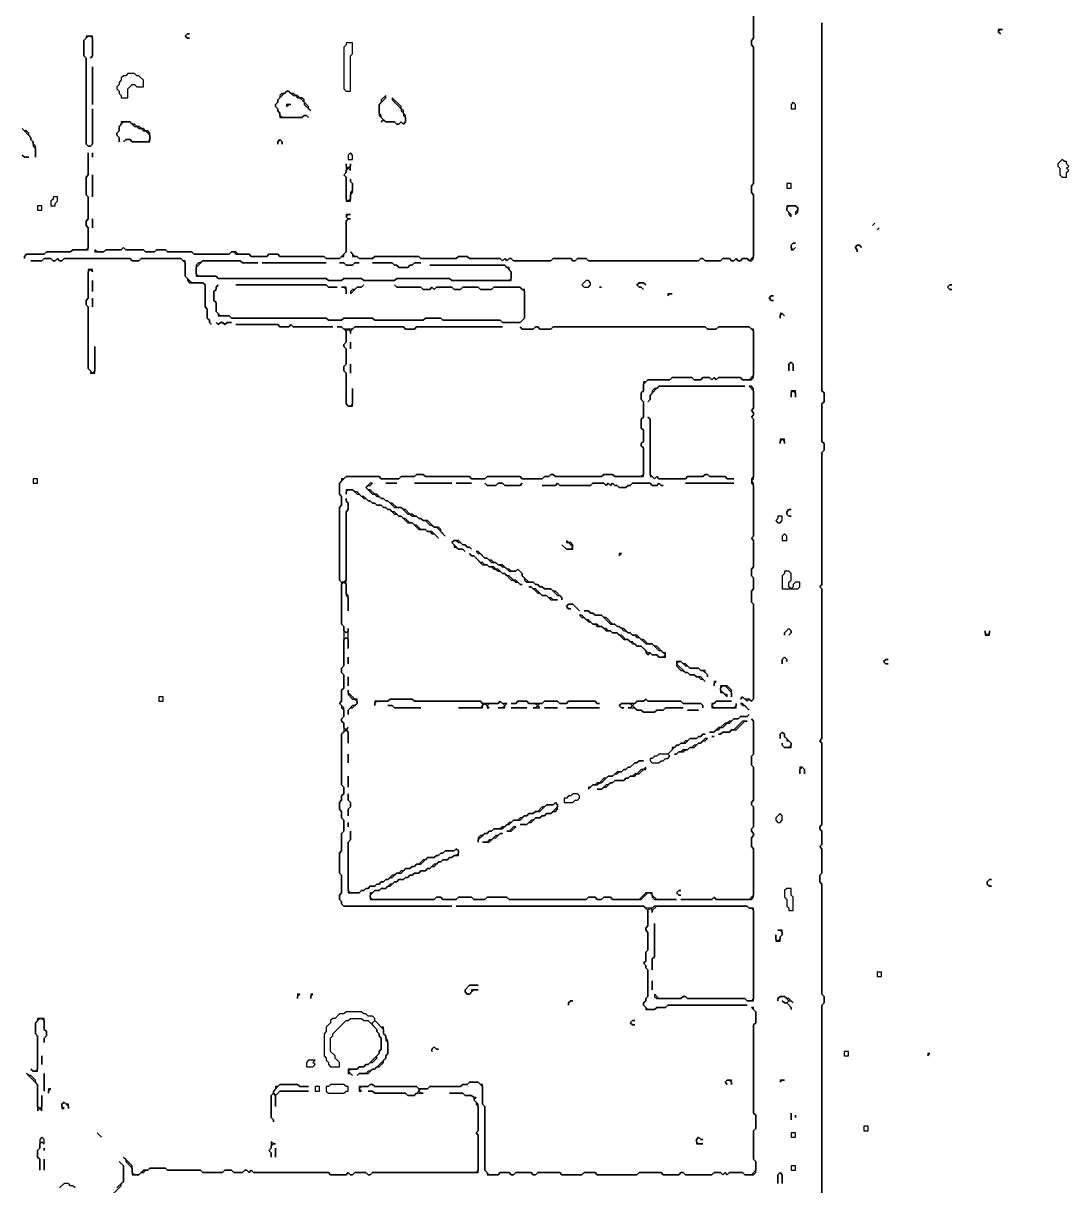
# Model space of a CAD drawing. Header units: metres. Extents: x 0 to 3575, y 1 to 2763.
# Drawn here: x 1830 to 2305, y 1626 to 2154 of the extents above; entities that cross this region are included whole.
import ezdxf

# ---------------------------------------------------------------- set-up
doc = ezdxf.new("R2010")
doc.units = ezdxf.units.M

msp = doc.modelspace()

# ---------------------------------------------------------------- linework, layer by layer
for points in [[(2162, 2175), (2162, 2147), (2161, 2146), (2161, 2144), (2162, 2143), (2162, 2081), (2161, 2080), (2161, 2077), (2162, 2076), (2162, 2048), (2160, 2046), (2159, 2047), (2157, 2047), (2156, 2046), (2155, 2046), (2154, 2047), (2153, 2046), (2152, 2046), (2151, 2047), (2148, 2047), (2147, 2046), (2140, 2046), (2139, 2047), (2138, 2047), (2137, 2046), (2087, 2046), (2086, 2047), (2082, 2047), (2081, 2046), (2080, 2046), (2079, 2047), (2071, 2047), (2070, 2046), (2053, 2046), (2052, 2047), (2051, 2047), (2050, 2046), (2049, 2047), (2048, 2046), (2047, 2047), (2033, 2047), (2032, 2048), (2028, 2048), (2027, 2047), (2011, 2047), (2010, 2048), (1990, 2048), (1989, 2047), (1983, 2047), (1982, 2048), (1981, 2048), (1979, 2050), (1980, 2049), (1980, 2048), (1982, 2048), (1983, 2047), (1989, 2047), (1990, 2048), (2010, 2048), (2011, 2047), (2027, 2047), (2028, 2048), (2032, 2048), (2033, 2047), (2047, 2047), (2048, 2046), (2049, 2047), (2050, 2046), (2051, 2047), (2052, 2047), (2053, 2046), (2070, 2046), (2071, 2047), (2079, 2047), (2080, 2046), (2081, 2046), (2082, 2047), (2086, 2047), (2087, 2046), (2137, 2046), (2138, 2047), (2139, 2047), (2140, 2046), (2147, 2046), (2148, 2047), (2151, 2047), (2152, 2046), (2153, 2046), (2154, 2047), (2155, 2046), (2156, 2046), (2157, 2047), (2159, 2047), (2160, 2046), (2161, 2046), (2162, 2047), (2162, 2076), (2161, 2077), (2161, 2080), (2162, 2081), (2162, 2143), (2161, 2144), (2161, 2146), (2162, 2147), (2162, 2176)], [(2193, 2154), (2193, 1987), (2194, 1986), (2194, 1982), (2193, 1981), (2193, 1964), (2194, 1963), (2194, 1960), (2193, 1959), (2193, 1899), (2192, 1898), (2193, 1897), (2193, 1829), (2192, 1828), (2193, 1827), (2193, 1790), (2192, 1789), (2192, 1788), (2193, 1787), (2193, 1781), (2192, 1780), (2193, 1779), (2193, 1768), (2192, 1767), (2192, 1764), (2193, 1763), (2193, 1713), (2194, 1712), (2194, 1709), (2193, 1708), (2193, 1580)], [(2193, 1580), (2193, 1708), (2194, 1709), (2194, 1712), (2193, 1713), (2193, 1763), (2192, 1764), (2192, 1767), (2193, 1768), (2193, 1779), (2192, 1780), (2193, 1781), (2193, 1787), (2192, 1788), (2192, 1789), (2193, 1790), (2193, 1827), (2192, 1828), (2193, 1829), (2193, 1897), (2192, 1898), (2193, 1899), (2193, 1959), (2194, 1960), (2194, 1963), (2193, 1964), (2193, 1981), (2194, 1982), (2194, 1986), (2193, 1987), (2193, 2154)], [(1830, 2106), (1834, 2102), (1834, 2101), (1835, 2100), (1835, 2098), (1836, 2097), (1836, 2093), (1836, 2098), (1835, 2099), (1835, 2100), (1834, 2101), (1834, 2102), (1833, 2103), (1833, 2104), (1832, 2105), (1831, 2105), (1830, 2106)], [(1830, 2094), (1831, 2093), (1833, 2093), (1831, 2093), (1830, 2094)], [(1870, 1621), (1875, 1626), (1875, 1627), (1876, 1628), (1876, 1635), (1874, 1637), (1876, 1635), (1876, 1628), (1873, 1625)], [(1854, 1625), (1853, 1626), (1852, 1626), (1851, 1627), (1849, 1627), (1847, 1625)]]:
    msp.add_lwpolyline(points)
for points in [[(1905, 2149), (1904, 2148), (1905, 2147), (1906, 2147), (1905, 2147), (1904, 2148), (1905, 2149), (1906, 2149)], [(2273, 2151), (2273, 2150), (2274, 2149), (2273, 2150), (2274, 2151), (2275, 2151)], [(1859, 2148), (1859, 2147), (1858, 2146), (1858, 2139), (1859, 2138), (1859, 2099), (1860, 2098), (1861, 2098), (1862, 2099), (1862, 2115), (1862, 2099), (1861, 2098), (1860, 2098), (1859, 2099), (1859, 2138), (1858, 2139), (1858, 2146), (1860, 2148), (1861, 2148), (1862, 2147), (1862, 2139), (1861, 2138), (1862, 2139), (1862, 2148)], [(1977, 2145), (1977, 2144), (1976, 2143), (1976, 2124), (1977, 2123), (1979, 2123), (1979, 2139), (1980, 2140), (1980, 2145)], [(1862, 2134), (1862, 2117)], [(1878, 2131), (1877, 2130), (1876, 2130), (1875, 2129), (1875, 2128), (1874, 2127), (1874, 2126), (1873, 2125), (1873, 2124), (1874, 2123), (1874, 2122), (1875, 2121), (1875, 2120), (1878, 2120), (1878, 2124), (1880, 2126), (1881, 2126), (1882, 2125), (1885, 2125), (1885, 2128), (1883, 2130), (1882, 2130), (1881, 2131)], [(1950, 2123), (1949, 2122), (1948, 2122), (1947, 2121), (1947, 2120), (1946, 2119), (1946, 2118), (1945, 2117), (1945, 2116), (1946, 2115), (1946, 2114), (1947, 2113), (1947, 2111), (1957, 2111), (1958, 2112), (1959, 2112), (1960, 2111), (1959, 2112), (1958, 2112), (1957, 2111), (1948, 2111), (1947, 2112), (1947, 2113), (1946, 2114), (1946, 2115), (1945, 2116), (1945, 2117), (1946, 2118), (1946, 2119), (1950, 2123), (1951, 2123), (1953, 2121), (1954, 2121), (1955, 2120), (1956, 2120), (1958, 2118), (1958, 2117), (1961, 2114), (1960, 2115), (1960, 2116), (1958, 2118), (1958, 2119), (1957, 2120), (1956, 2120), (1955, 2121), (1954, 2121), (1953, 2122), (1952, 2122), (1951, 2123)], [(1950, 2117), (1950, 2116), (1951, 2117), (1952, 2117)], [(1995, 2121), (1993, 2119), (1993, 2118), (1992, 2117), (1992, 2112), (1994, 2110), (1993, 2109), (1994, 2110), (1995, 2109), (1999, 2109), (2000, 2108), (2001, 2108), (2002, 2109), (2003, 2108), (2004, 2109), (2004, 2112), (2003, 2113), (2003, 2114), (2002, 2115), (2002, 2116), (1998, 2120), (1998, 2119), (2002, 2115), (2002, 2114), (2003, 2113), (2003, 2112), (2004, 2111), (2004, 2109), (2003, 2108), (2002, 2109), (2001, 2108), (2000, 2108), (1999, 2109), (1995, 2109), (1993, 2111), (1993, 2112), (1992, 2113), (1992, 2117), (1995, 2120)], [(2180, 2118), (2179, 2117), (2179, 2115), (2181, 2115), (2181, 2117)], [(1952, 2115)], [(2226, 2112)], [(1875, 2109), (1875, 2108), (1874, 2107), (1874, 2105), (1873, 2104), (1873, 2103), (1874, 2102), (1874, 2100), (1874, 2102), (1873, 2103), (1873, 2104), (1874, 2105), (1874, 2107), (1876, 2109), (1879, 2109), (1881, 2107), (1882, 2107), (1883, 2106), (1884, 2106), (1885, 2105), (1886, 2105), (1888, 2103), (1888, 2101), (1887, 2100), (1880, 2100), (1879, 2101), (1877, 2101), (1876, 2100), (1877, 2101), (1879, 2101), (1880, 2100), (1888, 2100), (1888, 2104), (1887, 2105), (1886, 2105), (1885, 2106), (1884, 2106), (1883, 2107), (1882, 2107), (1881, 2108), (1880, 2108), (1879, 2109)], [(2226, 2110)], [(1947, 2101), (1946, 2100), (1946, 2099), (1946, 2100), (1947, 2101), (1948, 2100), (1948, 2099), (1948, 2100)], [(1860, 2095), (1860, 2085), (1859, 2084), (1859, 2076), (1860, 2075), (1860, 2065), (1859, 2064), (1859, 2062), (1860, 2061), (1860, 2052), (1859, 2051), (1853, 2051), (1852, 2050), (1841, 2050), (1840, 2049), (1832, 2049), (1831, 2048), (1831, 2047), (1831, 2048), (1832, 2049), (1840, 2049), (1841, 2050), (1852, 2050), (1853, 2051), (1860, 2051), (1860, 2061), (1859, 2062), (1859, 2064), (1860, 2065), (1860, 2075), (1859, 2076), (1859, 2084), (1860, 2085)], [(1862, 2095), (1862, 2093)], [(1979, 2095), (1978, 2094), (1978, 2092), (1980, 2092), (1980, 2094)], [(2302, 2092), (2300, 2090), (2300, 2089), (2301, 2088), (2301, 2085), (2302, 2084), (2304, 2084), (2304, 2086), (2305, 2087), (2304, 2088), (2305, 2089), (2304, 2090), (2304, 2091), (2303, 2091)], [(1862, 2085), (1862, 2075)], [(1977, 2090), (1977, 2086), (1976, 2085), (1977, 2084), (1977, 2073), (1979, 2073), (1979, 2076), (1980, 2077), (1980, 2081), (1979, 2082), (1979, 2083), (1979, 2082), (1980, 2081), (1980, 2078), (1979, 2077), (1979, 2074), (1978, 2073), (1977, 2074), (1977, 2084), (1976, 2085), (1977, 2086), (1977, 2087), (1978, 2088), (1979, 2087), (1979, 2090), (1979, 2089), (1978, 2088), (1977, 2089)], [(2177, 2081), (2177, 2079), (2179, 2079), (2179, 2081)], [(1844, 2075), (1844, 2074), (1843, 2073), (1843, 2071), (1845, 2071), (1845, 2072), (1846, 2073), (1846, 2075)], [(1837, 2071), (1837, 2069), (1839, 2069), (1839, 2071)], [(2177, 2071), (2177, 2069), (2178, 2068), (2178, 2067), (2179, 2066), (2179, 2067), (2177, 2069), (2177, 2070), (2178, 2071), (2181, 2071), (2182, 2070), (2182, 2069), (2181, 2068), (2181, 2067), (2182, 2068), (2182, 2070), (2181, 2071)], [(1862, 2065), (1862, 2061)], [(1977, 2067), (1977, 2066), (1978, 2065), (1977, 2064), (1977, 2050), (1974, 2047), (1968, 2047), (1967, 2048), (1947, 2048), (1946, 2049), (1942, 2049), (1941, 2048), (1934, 2048), (1933, 2049), (1928, 2049), (1927, 2050), (1925, 2050), (1924, 2049), (1908, 2049), (1907, 2050), (1896, 2050), (1895, 2051), (1891, 2051), (1890, 2050), (1886, 2050), (1885, 2051), (1877, 2051), (1876, 2052), (1875, 2051), (1868, 2051), (1867, 2050), (1864, 2050), (1863, 2051), (1863, 2050), (1867, 2050), (1868, 2051), (1875, 2051), (1876, 2052), (1877, 2051), (1885, 2051), (1886, 2050), (1890, 2050), (1891, 2051), (1895, 2051), (1896, 2050), (1907, 2050), (1908, 2049), (1924, 2049), (1925, 2050), (1926, 2050), (1927, 2049), (1933, 2049), (1934, 2048), (1941, 2048), (1942, 2049), (1946, 2049), (1947, 2048), (1967, 2048), (1968, 2047), (1974, 2047), (1975, 2048), (1976, 2048), (1976, 2049), (1977, 2050), (1977, 2064), (1978, 2065), (1979, 2065), (1978, 2065), (1977, 2066), (1978, 2067), (1979, 2067)], [(2217, 2063), (2216, 2062)], [(2216, 2060)], [(2219, 2061), (2218, 2060)], [(2219, 2063)], [(2180, 2054), (2179, 2053), (2179, 2051), (2180, 2051), (2181, 2052), (2180, 2051), (2179, 2052), (2179, 2053), (2180, 2054), (2181, 2054)], [(2209, 2053), (2208, 2052), (2209, 2051), (2209, 2050), (2209, 2051), (2208, 2052), (2209, 2053), (2210, 2053), (2211, 2052), (2210, 2053)], [(2211, 2050)], [(1840, 2047), (1839, 2046), (1834, 2046), (1839, 2046), (1840, 2047), (1843, 2047), (1844, 2046), (1845, 2046), (1846, 2047), (1847, 2046), (1848, 2046), (1849, 2047), (1879, 2047), (1880, 2046), (1883, 2046), (1884, 2047), (1902, 2047), (1904, 2045), (1904, 2039), (1905, 2038), (1905, 2037), (1906, 2036), (1912, 2036), (1913, 2035), (1913, 2025), (1914, 2024), (1914, 2020), (1915, 2019), (1915, 2018), (1916, 2017), (1915, 2018), (1915, 2019), (1914, 2020), (1914, 2024), (1913, 2025), (1913, 2035), (1912, 2036), (1907, 2036), (1904, 2039), (1904, 2046), (1903, 2046), (1902, 2047), (1884, 2047), (1883, 2046), (1880, 2046), (1879, 2047), (1849, 2047), (1848, 2046), (1847, 2046), (1846, 2047), (1845, 2046), (1844, 2046), (1843, 2047)], [(1912, 2046), (1911, 2045), (1910, 2045), (1909, 2044), (1909, 2039), (1918, 2039), (1919, 2038), (1968, 2038), (1969, 2037), (1975, 2037), (1976, 2038), (1984, 2038), (1985, 2037), (1999, 2037), (2000, 2038), (2024, 2038), (2025, 2037), (2052, 2037), (2052, 2041), (2051, 2042), (2051, 2043), (2050, 2043), (2049, 2044), (2015, 2044), (2049, 2044), (2052, 2041), (2052, 2038), (2051, 2037), (2025, 2037), (2024, 2038), (2000, 2038), (1999, 2037), (1985, 2037), (1984, 2038), (1976, 2038), (1975, 2037), (1969, 2037), (1968, 2038), (1919, 2038), (1918, 2039), (1910, 2039), (1909, 2040), (1909, 2043), (1912, 2046), (1929, 2046), (1930, 2045), (1937, 2045), (1930, 2045), (1929, 2046)], [(1939, 2045), (1968, 2045)], [(1974, 2045), (1976, 2045), (1977, 2044), (1980, 2044), (1981, 2045), (1983, 2045), (1981, 2045), (1980, 2044), (1977, 2044), (1976, 2045)], [(1989, 2045), (1998, 2045), (1999, 2044), (2000, 2044), (2001, 2043), (2005, 2043), (2006, 2044), (2007, 2044), (2008, 2045), (2011, 2045), (2008, 2045), (2007, 2044), (2006, 2044), (2005, 2043), (2001, 2043), (2000, 2044), (1999, 2044), (1998, 2045)], [(1860, 2042), (1860, 2029), (1859, 2028), (1859, 2026), (1860, 2025), (1860, 1997), (1861, 1996), (1861, 1995), (1863, 1995), (1863, 2007), (1863, 1996), (1862, 1995), (1860, 1997), (1860, 2025), (1859, 2026), (1859, 2028), (1860, 2029), (1860, 2041), (1861, 2042), (1862, 2041), (1862, 2042)], [(1862, 2037), (1862, 2032)], [(1919, 2035), (1918, 2034), (1918, 2033), (1917, 2032), (1917, 2028), (1918, 2027), (1918, 2023), (1919, 2022), (1919, 2021), (1924, 2021), (1925, 2020), (1968, 2020), (1969, 2019), (1975, 2019), (1976, 2020), (1989, 2020), (1990, 2019), (2012, 2019), (2013, 2020), (2020, 2020), (2021, 2019), (2047, 2019), (2048, 2018), (2056, 2018), (2058, 2020), (2058, 2033), (2057, 2033), (2056, 2034), (2044, 2034), (2043, 2033), (2038, 2033), (2037, 2034), (2030, 2034), (2029, 2033), (2026, 2033), (2025, 2034), (2018, 2034), (2017, 2033), (2016, 2034), (2015, 2033), (2012, 2033), (2011, 2034), (2000, 2034), (1999, 2035), (2000, 2034), (2011, 2034), (2012, 2033), (2015, 2033), (2016, 2034), (2017, 2033), (2018, 2034), (2025, 2034), (2026, 2033), (2029, 2033), (2030, 2034), (2037, 2034), (2038, 2033), (2043, 2033), (2044, 2034), (2056, 2034), (2058, 2032), (2058, 2020), (2056, 2018), (2048, 2018), (2047, 2019), (2021, 2019), (2020, 2020), (2013, 2020), (2012, 2019), (1990, 2019), (1989, 2020), (1976, 2020), (1975, 2019), (1969, 2019), (1968, 2020), (1925, 2020), (1924, 2021), (1920, 2021), (1918, 2023), (1918, 2027), (1917, 2028), (1917, 2032), (1918, 2033), (1918, 2034)], [(1927, 2035), (1968, 2035), (1969, 2034), (1973, 2034), (1969, 2034), (1968, 2035)], [(1975, 2034), (1976, 2034), (1977, 2033), (1977, 2031), (1977, 2034)], [(1985, 2035), (1984, 2034), (1982, 2034), (1981, 2033), (1980, 2033), (1979, 2032), (1979, 2031), (1982, 2034), (1984, 2034)], [(2086, 2037), (2084, 2035), (2085, 2034), (2087, 2034), (2088, 2035), (2088, 2036), (2087, 2037)], [(2092, 2034), (2093, 2034)], [(2110, 2036), (2109, 2035), (2110, 2034), (2111, 2034), (2112, 2033), (2111, 2034), (2110, 2034), (2109, 2035), (2110, 2036), (2112, 2036), (2113, 2035), (2112, 2036)], [(2251, 2035), (2250, 2034), (2251, 2033), (2252, 2033), (2251, 2033), (2250, 2034), (2251, 2035), (2252, 2035)], [(1862, 2029), (1862, 2025)], [(2091, 2032)], [(2093, 2032)], [(2123, 2031), (2123, 2030), (2124, 2031), (2125, 2031)], [(2125, 2029)], [(2170, 2030), (2169, 2029), (2170, 2028), (2171, 2028), (2170, 2028), (2169, 2029), (2170, 2030), (2171, 2030)], [(2174, 2022), (2174, 2020), (2174, 2021), (2175, 2022), (2176, 2021), (2175, 2022)], [(1918, 2018), (1919, 2017), (1920, 2018), (1921, 2018), (1922, 2017), (1923, 2018), (1925, 2018), (1923, 2018), (1922, 2017), (1921, 2018), (1920, 2018), (1919, 2017)], [(1927, 2017), (1946, 2017), (1947, 2016), (1951, 2016), (1952, 2017), (1953, 2016), (1971, 2016), (1953, 2016), (1952, 2017), (1951, 2016), (1947, 2016), (1946, 2017)], [(1973, 2016), (1975, 2016), (1977, 2014), (1977, 2009), (1976, 2008), (1976, 2007), (1977, 2006), (1977, 1999), (1976, 1998), (1976, 1996), (1977, 1995), (1977, 1981), (1978, 1980), (1980, 1980), (1980, 1988), (1980, 1981), (1979, 1980), (1978, 1980), (1977, 1981), (1977, 1995), (1976, 1996), (1976, 1998), (1977, 1999), (1977, 2006), (1976, 2007), (1976, 2008), (1977, 2009), (1977, 2014), (1978, 2015), (1979, 2014), (1979, 2013), (1979, 2014), (1981, 2016), (2003, 2016), (2004, 2015), (2008, 2015), (2009, 2016), (2048, 2016), (2009, 2016), (2008, 2015), (2004, 2015), (2003, 2016), (1981, 2016), (1980, 2015), (1976, 2015), (1975, 2016)], [(2056, 2016), (2057, 2015), (2062, 2015), (2063, 2016), (2064, 2016), (2065, 2015), (2070, 2015), (2071, 2016), (2140, 2016), (2141, 2015), (2145, 2015), (2146, 2016), (2160, 2016), (2162, 2014), (2162, 1994), (2160, 1992), (2157, 1992), (2156, 1993), (2146, 1993), (2145, 1992), (2144, 1993), (2143, 1992), (2142, 1993), (2139, 1993), (2138, 1992), (2135, 1992), (2134, 1993), (2125, 1993), (2124, 1992), (2114, 1992), (2113, 1991), (2112, 1991), (2112, 1987), (2111, 1986), (2111, 1983), (2112, 1982), (2112, 1975), (2111, 1974), (2111, 1970), (2112, 1969), (2112, 1964), (2111, 1963), (2111, 1962), (2112, 1961), (2112, 1949), (2111, 1948), (2099, 1948), (2098, 1949), (2094, 1949), (2093, 1948), (2072, 1948), (2071, 1949), (2070, 1949), (2069, 1948), (2067, 1948), (2066, 1947), (2057, 1947), (2056, 1948), (2041, 1948), (2040, 1947), (2034, 1947), (2033, 1948), (2013, 1948), (2012, 1949), (2009, 1949), (2008, 1948), (2002, 1948), (2001, 1947), (1993, 1947), (1992, 1948), (1977, 1948), (1976, 1947), (1975, 1947), (1975, 1946), (1974, 1945), (1974, 1940), (1975, 1939), (1975, 1935), (1974, 1934), (1974, 1901), (1975, 1900), (1975, 1881), (1976, 1880), (1976, 1862), (1975, 1861), (1975, 1859), (1976, 1858), (1976, 1852), (1975, 1851), (1975, 1846), (1974, 1845), (1975, 1844), (1975, 1843), (1976, 1842), (1976, 1839), (1975, 1838), (1975, 1837), (1976, 1836), (1976, 1832), (1975, 1831), (1975, 1808), (1976, 1807), (1976, 1804), (1975, 1803), (1975, 1801), (1974, 1800), (1974, 1797), (1975, 1796), (1975, 1793), (1976, 1792), (1976, 1787), (1975, 1786), (1975, 1778), (1974, 1777), (1974, 1768), (1975, 1767), (1975, 1759), (1974, 1758), (1974, 1756), (1975, 1755), (1975, 1754), (1976, 1753), (2025, 1753), (1976, 1753), (1975, 1754), (1975, 1755), (1974, 1756), (1974, 1758), (1975, 1759), (1975, 1767), (1974, 1768), (1974, 1777), (1975, 1778), (1975, 1786), (1976, 1787), (1976, 1792), (1975, 1793), (1975, 1796), (1974, 1797), (1974, 1800), (1975, 1801), (1975, 1803), (1976, 1804), (1976, 1807), (1975, 1808), (1975, 1831), (1977, 1833), (1978, 1832), (1978, 1827), (1978, 1832), (1977, 1833), (1978, 1834), (1977, 1833), (1976, 1834), (1976, 1836), (1975, 1837), (1975, 1838), (1976, 1839), (1976, 1843), (1974, 1845), (1975, 1846), (1975, 1851), (1976, 1852), (1976, 1858), (1975, 1859), (1975, 1861), (1976, 1862), (1976, 1874), (1977, 1875), (1978, 1874), (1978, 1870), (1978, 1879), (1978, 1878), (1977, 1877), (1976, 1878), (1976, 1880), (1975, 1881), (1975, 1899), (1976, 1900), (1977, 1899), (1977, 1894), (1978, 1893), (1978, 1887), (1978, 1894), (1977, 1895), (1977, 1932), (1978, 1933), (1978, 1936), (1977, 1937), (1977, 1938), (1977, 1937), (1978, 1936), (1978, 1933), (1977, 1932), (1977, 1901), (1976, 1900), (1975, 1900), (1974, 1901), (1974, 1934), (1975, 1935), (1975, 1939), (1974, 1940), (1974, 1945), (1977, 1948), (1992, 1948), (1993, 1947), (2001, 1947), (2002, 1948), (2008, 1948), (2009, 1949), (2012, 1949), (2013, 1948), (2033, 1948), (2034, 1947), (2040, 1947), (2041, 1948), (2056, 1948), (2057, 1947), (2066, 1947), (2067, 1948), (2069, 1948), (2070, 1949), (2071, 1949), (2072, 1948), (2093, 1948), (2094, 1949), (2098, 1949), (2099, 1948), (2112, 1948), (2112, 1961), (2111, 1962), (2111, 1963), (2112, 1964), (2112, 1969), (2111, 1970), (2111, 1974), (2112, 1975), (2112, 1982), (2111, 1983), (2111, 1986), (2112, 1987), (2112, 1990), (2114, 1992), (2124, 1992), (2125, 1993), (2134, 1993), (2135, 1992), (2138, 1992), (2139, 1993), (2142, 1993), (2143, 1992), (2144, 1993), (2145, 1992), (2146, 1993), (2156, 1993), (2157, 1992), (2161, 1992), (2162, 1993), (2162, 2015), (2161, 2015), (2160, 2016), (2146, 2016), (2145, 2015), (2141, 2015), (2140, 2016), (2071, 2016), (2070, 2015), (2065, 2015), (2064, 2016), (2063, 2016), (2062, 2015), (2057, 2015)], [(1979, 2009), (1979, 2006)], [(1979, 1999), (1979, 1995)], [(2179, 2000), (2178, 1999), (2178, 1996), (2178, 1999), (2179, 2000), (2180, 1999), (2180, 1996), (2180, 1999)], [(2119, 1989), (2118, 1988), (2117, 1988), (2116, 1987), (2116, 1986), (2115, 1985), (2115, 1983), (2114, 1982), (2115, 1983), (2115, 1985), (2119, 1989), (2158, 1989)], [(2160, 1989), (2162, 1987), (2162, 1979), (2161, 1978), (2162, 1977), (2162, 1976), (2161, 1975), (2162, 1974), (2162, 1948), (2161, 1947), (2161, 1945), (2162, 1944), (2162, 1921), (2161, 1920), (2162, 1919), (2162, 1907), (2161, 1906), (2161, 1903), (2162, 1902), (2162, 1897), (2161, 1896), (2161, 1891), (2162, 1890), (2162, 1847), (2161, 1846), (2160, 1847), (2158, 1847), (2157, 1848), (2156, 1847), (2157, 1848), (2159, 1846), (2160, 1847), (2161, 1846), (2162, 1847), (2162, 1890), (2161, 1891), (2161, 1896), (2162, 1897), (2162, 1902), (2161, 1903), (2161, 1906), (2162, 1907), (2162, 1919), (2161, 1920), (2162, 1921), (2162, 1945), (2161, 1946), (2162, 1947), (2162, 1974), (2161, 1975), (2162, 1976), (2162, 1977), (2161, 1978), (2162, 1979), (2162, 1988), (2161, 1989)], [(2179, 1987), (2179, 1984), (2179, 1986), (2180, 1987), (2181, 1986), (2181, 1984), (2181, 1987)], [(2114, 1975), (2115, 1974), (2115, 1948), (2116, 1948), (2117, 1947), (2118, 1948), (2119, 1947), (2131, 1947), (2132, 1948), (2139, 1948), (2140, 1949), (2141, 1949), (2142, 1948), (2149, 1948), (2150, 1947), (2153, 1947), (2150, 1947), (2149, 1948), (2142, 1948), (2141, 1949), (2140, 1949), (2139, 1948), (2132, 1948), (2131, 1947), (2119, 1947), (2118, 1948), (2117, 1947), (2115, 1949), (2115, 1974)], [(2174, 1965), (2174, 1963), (2174, 1964), (2175, 1965), (2176, 1964), (2176, 1963), (2176, 1965)], [(1835, 1947), (1835, 1945), (1837, 1945), (1837, 1947)], [(1988, 1945), (1986, 1943), (1989, 1940), (1990, 1940), (1991, 1939), (1992, 1939), (1993, 1938), (1994, 1938), (1995, 1937), (1996, 1937), (1999, 1934), (2002, 1934), (2005, 1931), (2006, 1931), (2007, 1930), (2009, 1930), (2010, 1929), (2011, 1929), (2012, 1928), (2013, 1928), (2015, 1926), (2016, 1926), (2017, 1925), (2018, 1925), (2022, 1921), (2020, 1923), (2020, 1924), (2019, 1925), (2017, 1925), (2014, 1928), (2012, 1928), (2011, 1929), (2010, 1929), (2009, 1930), (2008, 1930), (2007, 1931), (2006, 1931), (2004, 1933), (2003, 1933), (2002, 1934), (2000, 1934), (1998, 1936), (1997, 1936), (1996, 1937), (1995, 1937), (1994, 1938), (1993, 1938), (1991, 1940), (1990, 1940), (1988, 1942), (1987, 1942), (1986, 1943), (1987, 1944), (1988, 1944), (1989, 1945)], [(1995, 1945), (2000, 1945)], [(2008, 1945), (2025, 1945)], [(2027, 1945), (2034, 1945)], [(2040, 1945), (2041, 1944), (2045, 1944), (2046, 1945), (2048, 1945), (2049, 1944), (2056, 1944), (2057, 1945), (2056, 1944), (2049, 1944), (2048, 1945), (2046, 1945), (2045, 1944), (2041, 1944)], [(2073, 1945), (2072, 1944), (2066, 1944), (2072, 1944), (2073, 1945), (2074, 1944), (2088, 1944), (2089, 1945), (2094, 1945), (2095, 1944), (2096, 1945), (2097, 1944), (2098, 1945), (2099, 1944), (2100, 1944), (2101, 1943), (2104, 1943), (2105, 1944), (2106, 1944), (2107, 1945), (2115, 1945), (2116, 1944), (2118, 1944), (2119, 1945), (2120, 1944), (2121, 1944), (2120, 1944), (2119, 1945), (2118, 1944), (2116, 1944), (2115, 1945), (2107, 1945), (2106, 1944), (2105, 1944), (2104, 1943), (2101, 1943), (2100, 1944), (2099, 1944), (2098, 1945), (2097, 1944), (2096, 1945), (2095, 1944), (2094, 1945), (2089, 1945), (2088, 1944), (2074, 1944)], [(2131, 1945), (2153, 1945)], [(1977, 1942), (1977, 1940), (1977, 1941), (1978, 1942), (1980, 1942), (1982, 1940), (1983, 1940), (1985, 1938), (1986, 1938), (1987, 1937), (1988, 1937), (1989, 1936), (1990, 1936), (1991, 1935), (1993, 1935), (1994, 1934), (1995, 1934), (1996, 1933), (1997, 1933), (1999, 1931), (2000, 1931), (2001, 1930), (2002, 1930), (2005, 1927), (2007, 1927), (2010, 1924), (2013, 1924), (2014, 1923), (2015, 1923), (2016, 1922), (2017, 1922), (2019, 1920), (2016, 1923), (2014, 1923), (2013, 1924), (2011, 1924), (2009, 1926), (2008, 1926), (2007, 1927), (2006, 1927), (2004, 1929), (2003, 1929), (2002, 1930), (2001, 1930), (1999, 1932), (1998, 1932), (1997, 1933), (1996, 1933), (1995, 1934), (1994, 1934), (1993, 1935), (1991, 1935), (1990, 1936), (1989, 1936), (1988, 1937), (1987, 1937), (1985, 1939), (1984, 1939), (1982, 1941), (1981, 1941), (1980, 1942)], [(2077, 1932)], [(2178, 1933), (2177, 1932), (2177, 1931), (2178, 1930), (2179, 1930), (2178, 1930), (2177, 1931), (2177, 1932), (2178, 1933), (2179, 1933)], [(2075, 1931)], [(2173, 1930), (2173, 1929), (2172, 1928), (2173, 1927), (2174, 1927), (2175, 1928), (2175, 1930)], [(2176, 1922), (2175, 1921), (2175, 1919), (2177, 1919), (2177, 1921)], [(2026, 1919), (2025, 1918), (2026, 1917), (2026, 1916), (2027, 1916), (2028, 1915), (2030, 1915), (2031, 1914), (2030, 1915), (2028, 1915), (2025, 1918), (2026, 1919), (2027, 1919), (2028, 1918), (2029, 1918), (2030, 1917), (2031, 1917), (2032, 1916), (2033, 1916), (2034, 1915), (2033, 1916), (2032, 1916), (2031, 1917), (2030, 1917), (2028, 1919)], [(2077, 1919), (2077, 1918), (2078, 1918), (2080, 1916), (2079, 1915), (2077, 1915), (2075, 1917), (2077, 1915), (2080, 1915), (2080, 1917), (2079, 1918), (2078, 1918)], [(2075, 1919)], [(2033, 1913), (2034, 1912), (2035, 1912), (2039, 1908), (2041, 1908), (2042, 1907), (2043, 1907), (2044, 1906), (2045, 1906), (2046, 1905), (2047, 1905), (2048, 1904), (2049, 1904), (2052, 1901), (2053, 1901), (2054, 1900), (2055, 1900), (2056, 1899), (2057, 1899), (2056, 1899), (2054, 1901), (2053, 1901), (2051, 1903), (2050, 1903), (2049, 1904), (2048, 1904), (2046, 1906), (2045, 1906), (2044, 1907), (2042, 1907), (2041, 1908), (2040, 1908), (2039, 1909), (2038, 1909), (2035, 1912), (2034, 1912)], [(2036, 1914), (2037, 1913), (2038, 1913), (2040, 1911), (2041, 1911), (2043, 1909), (2045, 1909), (2046, 1908), (2047, 1908), (2048, 1907), (2049, 1907), (2051, 1905), (2054, 1905), (2055, 1906), (2057, 1904), (2057, 1903), (2058, 1902), (2058, 1901), (2059, 1900), (2062, 1900), (2063, 1899), (2064, 1899), (2065, 1898), (2066, 1898), (2067, 1897), (2070, 1897), (2073, 1894), (2074, 1894), (2075, 1893), (2075, 1892), (2075, 1893), (2072, 1896), (2071, 1896), (2070, 1897), (2067, 1897), (2066, 1898), (2065, 1898), (2064, 1899), (2063, 1899), (2062, 1900), (2060, 1900), (2057, 1903), (2057, 1904), (2055, 1906), (2054, 1905), (2052, 1905), (2051, 1906), (2050, 1906), (2048, 1908), (2046, 1908), (2045, 1909), (2044, 1909), (2043, 1910), (2042, 1910), (2041, 1911), (2040, 1911), (2037, 1914)], [(2101, 1913), (2101, 1912), (2102, 1913)], [(2176, 1905), (2176, 1904), (2175, 1903), (2175, 1897), (2182, 1897), (2183, 1898), (2183, 1900), (2181, 1900), (2180, 1899), (2180, 1898), (2179, 1897), (2178, 1898), (2178, 1900), (2179, 1901), (2179, 1904), (2178, 1905)], [(2060, 1898), (2061, 1898), (2064, 1895), (2065, 1895), (2066, 1894), (2068, 1894), (2070, 1892), (2073, 1892), (2071, 1892), (2070, 1893), (2069, 1893), (2068, 1894), (2066, 1894), (2063, 1897), (2062, 1897), (2061, 1898)], [(2078, 1890), (2077, 1889), (2078, 1888), (2079, 1888), (2078, 1888), (2077, 1889), (2078, 1890), (2080, 1890), (2083, 1887), (2080, 1890)], [(2085, 1887), (2087, 1887), (2088, 1886), (2089, 1886), (2090, 1885), (2093, 1885), (2097, 1881), (2099, 1881), (2100, 1880), (2101, 1880), (2103, 1878), (2104, 1878), (2105, 1877), (2106, 1877), (2107, 1876), (2108, 1876), (2109, 1875), (2110, 1875), (2113, 1872), (2116, 1872), (2119, 1869), (2120, 1869), (2122, 1867), (2121, 1866), (2119, 1866), (2118, 1867), (2116, 1867), (2115, 1868), (2114, 1868), (2111, 1871), (2109, 1871), (2107, 1873), (2106, 1873), (2105, 1874), (2104, 1874), (2102, 1876), (2101, 1876), (2100, 1877), (2098, 1877), (2097, 1878), (2096, 1878), (2095, 1879), (2094, 1879), (2093, 1880), (2092, 1880), (2091, 1881), (2089, 1881), (2087, 1883), (2086, 1883), (2084, 1885), (2083, 1885), (2084, 1884), (2085, 1884), (2087, 1882), (2088, 1882), (2089, 1881), (2090, 1881), (2091, 1880), (2093, 1880), (2095, 1878), (2097, 1878), (2098, 1877), (2100, 1877), (2103, 1874), (2105, 1874), (2107, 1872), (2108, 1872), (2109, 1871), (2111, 1871), (2113, 1869), (2113, 1868), (2114, 1867), (2115, 1868), (2116, 1867), (2118, 1867), (2119, 1866), (2122, 1866), (2122, 1868), (2121, 1868), (2118, 1871), (2117, 1871), (2116, 1872), (2114, 1872), (2112, 1874), (2111, 1874), (2109, 1876), (2107, 1876), (2106, 1877), (2105, 1877), (2103, 1879), (2102, 1879), (2101, 1880), (2100, 1880), (2099, 1881), (2098, 1881), (2095, 1884), (2094, 1884), (2093, 1885), (2090, 1885), (2089, 1886), (2088, 1886), (2087, 1887)], [(2178, 1879), (2176, 1877), (2176, 1876), (2176, 1877), (2178, 1879), (2179, 1878), (2179, 1877), (2178, 1876), (2179, 1877), (2179, 1878)], [(2267, 1878), (2267, 1876), (2269, 1876), (2269, 1878), (2269, 1877), (2268, 1876), (2267, 1877)], [(1978, 1866), (1978, 1863)], [(2127, 1864), (2127, 1862), (2129, 1860), (2130, 1860), (2131, 1859), (2132, 1859), (2133, 1858), (2135, 1858), (2136, 1857), (2137, 1857), (2138, 1856), (2139, 1856), (2140, 1855), (2138, 1857), (2136, 1857), (2135, 1858), (2133, 1858), (2132, 1859), (2131, 1859), (2127, 1863), (2128, 1864), (2129, 1864), (2131, 1862), (2132, 1862), (2133, 1861), (2137, 1861), (2138, 1860), (2139, 1860), (2141, 1858), (2141, 1857), (2141, 1858), (2140, 1859), (2140, 1860), (2138, 1860), (2137, 1861), (2133, 1861), (2131, 1863), (2130, 1863), (2129, 1864)], [(2176, 1866), (2175, 1865), (2175, 1863), (2175, 1865), (2176, 1866), (2177, 1865), (2177, 1864), (2177, 1865)], [(2222, 1865), (2221, 1864), (2222, 1863), (2223, 1863), (2222, 1863), (2221, 1864), (2222, 1865), (2223, 1865)], [(1978, 1857), (1978, 1853)], [(2144, 1855), (2144, 1853), (2144, 1854), (2145, 1855)], [(2147, 1853), (2147, 1850), (2148, 1850), (2150, 1848), (2150, 1849), (2149, 1849), (2147, 1851), (2147, 1852), (2148, 1853), (2149, 1853), (2152, 1850), (2152, 1848), (2152, 1851), (2150, 1853)], [(1892, 1848), (1892, 1846), (1894, 1846), (1894, 1848)], [(1978, 1851), (1978, 1849), (1980, 1847), (1981, 1847), (1982, 1846), (1982, 1845), (1981, 1844), (1980, 1844), (1978, 1842), (1978, 1840), (1978, 1842), (1979, 1843), (1980, 1843), (1982, 1845), (1982, 1847), (1981, 1847), (1978, 1850)], [(1997, 1847), (1996, 1846), (1990, 1846), (1990, 1844), (1990, 1845), (1991, 1846), (1996, 1846), (1997, 1847), (2007, 1847), (2008, 1846), (2038, 1846), (2039, 1845), (2039, 1844), (2038, 1843), (2028, 1843), (2039, 1843), (2039, 1844), (2040, 1845), (2041, 1844), (2041, 1843), (2042, 1843), (2041, 1844), (2042, 1845), (2046, 1845), (2047, 1846), (2049, 1844), (2048, 1843), (2046, 1843), (2049, 1843), (2049, 1844), (2050, 1845), (2048, 1845), (2047, 1846), (2046, 1845), (2039, 1845), (2038, 1846), (2008, 1846), (2007, 1847)], [(1996, 1844), (1998, 1844), (1999, 1843), (2011, 1843), (1999, 1843), (1998, 1844)], [(2055, 1846), (2054, 1845), (2052, 1845), (2054, 1845), (2055, 1846), (2059, 1846), (2060, 1845), (2063, 1845), (2064, 1844), (2063, 1843), (2062, 1843), (2065, 1843), (2064, 1844), (2065, 1845), (2066, 1845), (2067, 1846), (2073, 1846), (2074, 1845), (2077, 1845), (2078, 1846), (2090, 1846), (2091, 1845), (2092, 1845), (2091, 1845), (2090, 1846), (2078, 1846), (2077, 1845), (2074, 1845), (2073, 1846), (2067, 1846), (2066, 1845), (2060, 1845), (2059, 1846)], [(2052, 1843), (2059, 1843)], [(2067, 1843), (2073, 1843)], [(2077, 1843), (2092, 1843)], [(2113, 1847), (2112, 1846), (2109, 1846), (2108, 1845), (2102, 1845), (2101, 1844), (2102, 1843), (2103, 1843), (2102, 1843), (2101, 1844), (2102, 1845), (2106, 1845), (2107, 1844), (2106, 1843), (2105, 1843), (2108, 1843), (2109, 1842), (2111, 1842), (2112, 1841), (2117, 1841), (2118, 1842), (2121, 1842), (2122, 1843), (2130, 1843), (2122, 1843), (2121, 1842), (2118, 1842), (2117, 1841), (2112, 1841), (2111, 1842), (2109, 1842), (2107, 1844), (2109, 1846), (2112, 1846), (2113, 1847), (2114, 1846), (2129, 1846), (2130, 1845), (2138, 1845), (2139, 1844), (2139, 1843), (2139, 1844), (2138, 1845), (2130, 1845), (2129, 1846), (2114, 1846)], [(2145, 1846), (2144, 1845), (2143, 1845), (2143, 1843), (2154, 1843), (2154, 1845), (2154, 1844), (2153, 1843), (2144, 1843), (2143, 1844), (2145, 1846), (2152, 1846)], [(2154, 1847)], [(2156, 1845), (2157, 1844), (2158, 1844), (2160, 1842), (2157, 1845)], [(2161, 1838), (2162, 1837), (2162, 1822), (2161, 1821), (2161, 1817), (2162, 1816), (2162, 1801), (2161, 1800), (2161, 1799), (2162, 1798), (2162, 1789), (2161, 1788), (2161, 1787), (2162, 1786), (2162, 1785), (2161, 1784), (2161, 1780), (2162, 1779), (2162, 1758), (2160, 1756), (2145, 1756), (2144, 1757), (2143, 1756), (2129, 1756), (2143, 1756), (2144, 1757), (2145, 1756), (2161, 1756), (2162, 1757), (2162, 1779), (2161, 1780), (2161, 1784), (2162, 1785), (2162, 1786), (2161, 1787), (2161, 1788), (2162, 1789), (2162, 1798), (2161, 1799), (2161, 1800), (2162, 1801), (2162, 1816), (2161, 1817), (2161, 1821), (2162, 1822), (2162, 1837)], [(2132, 1842), (2137, 1842)], [(2160, 1840), (2159, 1839), (2156, 1839), (2155, 1838), (2153, 1838), (2152, 1837), (2151, 1837), (2150, 1836), (2149, 1836), (2147, 1834), (2146, 1834), (2144, 1832), (2142, 1832), (2144, 1832), (2145, 1833), (2146, 1833), (2147, 1834), (2148, 1834), (2150, 1836), (2151, 1836), (2153, 1838), (2155, 1838), (2156, 1839), (2159, 1839)], [(2157, 1837), (2153, 1833), (2152, 1833), (2151, 1832), (2148, 1832), (2147, 1831), (2146, 1831), (2147, 1831), (2148, 1832), (2151, 1832), (2152, 1833), (2154, 1833), (2158, 1837), (2159, 1837)], [(2175, 1832), (2174, 1831), (2174, 1829), (2174, 1831), (2175, 1832), (2176, 1831), (2176, 1830), (2177, 1829), (2177, 1828), (2178, 1828), (2179, 1827), (2179, 1826), (2178, 1825), (2176, 1825), (2175, 1826), (2175, 1827), (2175, 1826), (2176, 1825), (2179, 1825), (2179, 1827), (2176, 1830), (2176, 1831)], [(2139, 1831), (2138, 1830), (2137, 1830), (2136, 1829), (2133, 1829), (2132, 1828), (2131, 1828), (2130, 1827), (2129, 1827), (2128, 1826), (2127, 1826), (2126, 1825), (2125, 1825), (2125, 1824), (2123, 1822), (2119, 1822), (2118, 1821), (2117, 1821), (2116, 1820), (2115, 1820), (2115, 1819), (2116, 1818), (2119, 1818), (2120, 1819), (2121, 1819), (2122, 1820), (2123, 1820), (2124, 1821), (2123, 1822), (2127, 1826), (2128, 1826), (2129, 1827), (2131, 1827), (2133, 1829), (2136, 1829), (2137, 1830), (2138, 1830), (2139, 1831), (2140, 1831)], [(2140, 1829), (2138, 1827), (2137, 1827), (2136, 1826), (2135, 1826), (2134, 1825), (2133, 1825), (2132, 1824), (2130, 1824), (2129, 1823), (2128, 1823), (2127, 1822), (2126, 1822), (2127, 1822), (2128, 1823), (2130, 1823), (2131, 1824), (2132, 1824), (2133, 1825), (2135, 1825), (2137, 1827), (2138, 1827), (2139, 1828), (2140, 1828), (2141, 1829)], [(2143, 1830), (2144, 1830)], [(1978, 1822), (1978, 1818)], [(2110, 1819), (2109, 1818), (2108, 1818), (2106, 1816), (2105, 1816), (2104, 1815), (2103, 1815), (2102, 1814), (2100, 1814), (2098, 1812), (2096, 1812), (2095, 1811), (2094, 1811), (2092, 1809), (2091, 1809), (2090, 1808), (2089, 1808), (2088, 1807), (2087, 1807), (2087, 1806), (2089, 1808), (2091, 1808), (2092, 1809), (2093, 1809), (2096, 1812), (2098, 1812), (2099, 1813), (2100, 1813), (2101, 1814), (2102, 1814), (2103, 1815), (2104, 1815), (2105, 1816), (2106, 1816), (2108, 1818), (2109, 1818), (2110, 1819), (2112, 1819)], [(2113, 1816), (2112, 1815), (2111, 1815), (2109, 1813), (2108, 1813), (2107, 1812), (2106, 1812), (2105, 1811), (2104, 1811), (2103, 1810), (2099, 1810), (2098, 1809), (2097, 1809), (2096, 1808), (2095, 1808), (2093, 1806), (2091, 1806), (2093, 1806), (2094, 1807), (2095, 1807), (2097, 1809), (2098, 1809), (2099, 1810), (2103, 1810), (2104, 1811), (2105, 1811), (2106, 1812), (2108, 1812), (2109, 1813), (2110, 1813), (2112, 1815), (2113, 1815)], [(2183, 1816), (2183, 1813), (2183, 1815), (2184, 1816), (2185, 1815), (2185, 1813), (2185, 1815), (2184, 1816)], [(1978, 1812), (1978, 1807)], [(1978, 1804), (1978, 1801), (1979, 1800), (1979, 1798), (1978, 1797), (1978, 1794), (1978, 1797), (1979, 1798), (1979, 1800), (1978, 1801)], [(2072, 1800), (2071, 1799), (2068, 1799), (2067, 1798), (2066, 1798), (2064, 1796), (2063, 1796), (2062, 1795), (2060, 1795), (2059, 1794), (2058, 1794), (2057, 1793), (2056, 1793), (2055, 1792), (2053, 1792), (2052, 1791), (2051, 1791), (2049, 1789), (2048, 1789), (2047, 1788), (2044, 1788), (2043, 1787), (2042, 1787), (2041, 1786), (2040, 1786), (2039, 1785), (2038, 1785), (2037, 1784), (2037, 1782), (2037, 1783), (2040, 1786), (2041, 1786), (2042, 1787), (2043, 1787), (2044, 1788), (2048, 1788), (2050, 1790), (2051, 1790), (2053, 1792), (2056, 1792), (2058, 1794), (2059, 1794), (2060, 1795), (2062, 1795), (2063, 1796), (2065, 1796), (2068, 1799), (2071, 1799), (2072, 1800), (2073, 1799), (2073, 1798), (2070, 1795), (2068, 1795), (2067, 1794), (2066, 1794), (2065, 1793), (2063, 1793), (2062, 1792), (2061, 1792), (2059, 1790), (2056, 1790), (2059, 1790), (2060, 1791), (2061, 1791), (2063, 1793), (2065, 1793), (2066, 1794), (2067, 1794), (2068, 1795), (2070, 1795), (2071, 1796), (2072, 1796), (2073, 1797), (2073, 1799)], [(2080, 1804), (2079, 1803), (2078, 1803), (2077, 1802), (2076, 1802), (2076, 1800), (2080, 1800), (2081, 1801), (2082, 1801), (2083, 1802), (2083, 1803), (2082, 1804)], [(2174, 1795), (2172, 1793), (2172, 1792), (2173, 1791), (2174, 1791), (2175, 1792), (2175, 1794)], [(1978, 1791), (1978, 1789)], [(1979, 1787), (1979, 1783), (1978, 1782), (1978, 1759), (1983, 1759), (1984, 1760), (1985, 1760), (1986, 1761), (1987, 1761), (1988, 1762), (1990, 1762), (1991, 1763), (1992, 1763), (1993, 1764), (1994, 1764), (1995, 1765), (1996, 1765), (1997, 1766), (1998, 1766), (2000, 1768), (2002, 1768), (2004, 1770), (2006, 1770), (2007, 1771), (2008, 1771), (2009, 1772), (2011, 1772), (2014, 1775), (2017, 1775), (2018, 1776), (2019, 1776), (2020, 1777), (2021, 1777), (2022, 1778), (2026, 1778), (2027, 1779), (2028, 1778), (2028, 1777), (2027, 1776), (2026, 1776), (2025, 1775), (2024, 1775), (2023, 1774), (2021, 1774), (2020, 1773), (2019, 1773), (2018, 1772), (2017, 1772), (2015, 1770), (2014, 1770), (2013, 1769), (2011, 1769), (2010, 1768), (2008, 1768), (2007, 1767), (2006, 1767), (2005, 1766), (2004, 1766), (2003, 1765), (2001, 1765), (2000, 1764), (1999, 1764), (1998, 1763), (1997, 1763), (1995, 1761), (1993, 1761), (1992, 1760), (1990, 1760), (1989, 1759), (1988, 1759), (1988, 1756), (2017, 1756), (2018, 1757), (2020, 1757), (2021, 1756), (2027, 1756), (2028, 1757), (2034, 1757), (2035, 1756), (2040, 1756), (2041, 1757), (2050, 1757), (2051, 1756), (2086, 1756), (2087, 1757), (2090, 1757), (2091, 1756), (2093, 1756), (2094, 1757), (2097, 1757), (2098, 1756), (2111, 1756), (2114, 1759), (2115, 1759), (2116, 1758), (2116, 1757), (2117, 1756), (2127, 1756), (2118, 1756), (2116, 1758), (2116, 1759), (2113, 1759), (2110, 1756), (2098, 1756), (2097, 1757), (2094, 1757), (2093, 1756), (2091, 1756), (2090, 1757), (2087, 1757), (2086, 1756), (2051, 1756), (2050, 1757), (2041, 1757), (2040, 1756), (2035, 1756), (2034, 1757), (2028, 1757), (2027, 1756), (2021, 1756), (2020, 1757), (2018, 1757), (2017, 1756), (1989, 1756), (1988, 1757), (1988, 1758), (1990, 1760), (1992, 1760), (1993, 1761), (1995, 1761), (1996, 1762), (1997, 1762), (1999, 1764), (2000, 1764), (2001, 1765), (2003, 1765), (2004, 1766), (2005, 1766), (2006, 1767), (2007, 1767), (2008, 1768), (2010, 1768), (2011, 1769), (2013, 1769), (2014, 1770), (2015, 1770), (2016, 1771), (2017, 1771), (2019, 1773), (2020, 1773), (2021, 1774), (2023, 1774), (2024, 1775), (2025, 1775), (2026, 1776), (2028, 1776), (2028, 1778), (2027, 1779), (2026, 1778), (2022, 1778), (2021, 1777), (2020, 1777), (2019, 1776), (2018, 1776), (2017, 1775), (2014, 1775), (2013, 1774), (2012, 1774), (2010, 1772), (2009, 1772), (2008, 1771), (2007, 1771), (2006, 1770), (2004, 1770), (2003, 1769), (2002, 1769), (2001, 1768), (2000, 1768), (1999, 1767), (1998, 1767), (1996, 1765), (1995, 1765), (1994, 1764), (1993, 1764), (1992, 1763), (1991, 1763), (1990, 1762), (1988, 1762), (1987, 1761), (1986, 1761), (1985, 1760), (1984, 1760), (1983, 1759), (1979, 1759), (1978, 1760), (1978, 1782), (1979, 1783)], [(2047, 1786), (2046, 1785), (2045, 1785), (2043, 1783), (2042, 1783), (2041, 1782), (2039, 1782), (2042, 1782), (2044, 1784), (2045, 1784), (2047, 1786), (2048, 1786)], [(2053, 1789), (2051, 1787), (2050, 1787), (2052, 1787), (2054, 1789)], [(2269, 1765), (2268, 1764), (2268, 1763), (2269, 1762), (2270, 1762), (2269, 1762), (2268, 1763), (2268, 1764), (2269, 1765), (2270, 1765)], [(2128, 1760), (2127, 1759), (2128, 1758), (2129, 1758), (2128, 1758), (2127, 1759), (2128, 1760), (2129, 1760)], [(2177, 1761), (2176, 1760), (2176, 1757), (2177, 1756), (2177, 1753), (2178, 1752), (2178, 1751), (2180, 1751), (2180, 1757), (2179, 1758), (2179, 1761)], [(2027, 1753), (2112, 1753), (2114, 1751), (2114, 1744), (2113, 1743), (2113, 1742), (2114, 1741), (2114, 1733), (2113, 1732), (2113, 1728), (2112, 1727), (2113, 1726), (2113, 1725), (2114, 1724), (2114, 1712), (2113, 1711), (2113, 1710), (2112, 1709), (2112, 1708), (2113, 1707), (2113, 1706), (2117, 1706), (2118, 1707), (2122, 1707), (2123, 1708), (2159, 1708), (2123, 1708), (2122, 1707), (2118, 1707), (2117, 1706), (2114, 1706), (2112, 1708), (2112, 1709), (2113, 1710), (2113, 1711), (2114, 1712), (2114, 1724), (2113, 1725), (2113, 1726), (2112, 1727), (2113, 1728), (2113, 1732), (2114, 1733), (2114, 1741), (2113, 1742), (2113, 1743), (2114, 1744), (2114, 1751), (2115, 1752), (2116, 1751), (2116, 1750), (2116, 1751), (2118, 1753), (2159, 1753), (2160, 1752), (2161, 1752), (2162, 1751), (2162, 1711), (2161, 1710), (2159, 1710), (2158, 1711), (2132, 1711), (2131, 1712), (2130, 1712), (2129, 1711), (2119, 1711), (2117, 1713), (2117, 1712), (2118, 1711), (2129, 1711), (2130, 1712), (2131, 1712), (2132, 1711), (2158, 1711), (2159, 1710), (2162, 1710), (2162, 1752), (2160, 1752), (2159, 1753), (2117, 1753), (2116, 1752), (2113, 1752), (2112, 1753)], [(2117, 1745), (2117, 1730), (2116, 1729), (2116, 1724), (2116, 1729), (2117, 1730)], [(2173, 1742), (2174, 1742), (2175, 1741), (2175, 1740), (2174, 1739), (2174, 1738), (2173, 1737), (2172, 1738), (2172, 1740), (2172, 1737), (2174, 1737), (2174, 1739), (2175, 1740), (2175, 1742)], [(2218, 1723), (2218, 1721), (2220, 1721), (2220, 1723)], [(2033, 1717), (2031, 1715), (2031, 1714), (2032, 1713), (2033, 1713), (2035, 1715), (2037, 1715), (2034, 1715), (2034, 1714), (2033, 1713), (2032, 1713), (2031, 1714), (2031, 1715), (2033, 1717), (2037, 1717)], [(2116, 1719), (2116, 1715)], [(1955, 1713), (1955, 1711), (1955, 1712), (1956, 1713)], [(1961, 1713), (1961, 1711), (1961, 1712), (1962, 1713)], [(2174, 1712), (2173, 1711), (2173, 1710), (2173, 1711), (2174, 1712), (2176, 1712), (2178, 1710), (2177, 1709), (2176, 1709), (2175, 1710), (2176, 1709), (2177, 1709), (2179, 1707), (2179, 1706), (2179, 1707), (2177, 1709), (2178, 1710), (2179, 1710), (2180, 1709), (2178, 1711), (2177, 1711), (2176, 1712)], [(1977, 1705), (1976, 1704), (1974, 1704), (1972, 1702), (1971, 1702), (1970, 1701), (1970, 1700), (1968, 1698), (1968, 1696), (1967, 1695), (1967, 1685), (1968, 1684), (1968, 1683), (1969, 1682), (1969, 1681), (1970, 1680), (1974, 1680), (1974, 1682), (1972, 1684), (1972, 1685), (1970, 1687), (1970, 1693), (1971, 1694), (1971, 1695), (1977, 1701), (1978, 1701), (1979, 1702), (1984, 1702), (1985, 1701), (1987, 1701), (1991, 1697), (1991, 1696), (1992, 1695), (1992, 1694), (1993, 1693), (1993, 1688), (1992, 1687), (1992, 1686), (1987, 1681), (1986, 1681), (1985, 1680), (1983, 1680), (1982, 1679), (1978, 1679), (1978, 1677), (1979, 1677), (1980, 1676), (1978, 1678), (1979, 1679), (1982, 1679), (1983, 1680), (1985, 1680), (1986, 1681), (1987, 1681), (1988, 1682), (1989, 1682), (1991, 1684), (1991, 1685), (1992, 1686), (1992, 1687), (1993, 1688), (1993, 1693), (1992, 1694), (1992, 1695), (1991, 1696), (1991, 1697), (1989, 1699), (1989, 1700), (1990, 1701), (1994, 1697), (1994, 1695), (1995, 1694), (1995, 1692), (1996, 1691), (1996, 1686), (1995, 1685), (1995, 1684), (1990, 1679), (1989, 1679), (1988, 1678), (1987, 1678), (1986, 1677), (1983, 1677), (1982, 1676), (1983, 1677), (1987, 1677), (1989, 1679), (1990, 1679), (1991, 1680), (1992, 1680), (1994, 1682), (1994, 1683), (1995, 1684), (1995, 1685), (1996, 1686), (1996, 1692), (1995, 1693), (1995, 1694), (1994, 1695), (1994, 1698), (1993, 1698), (1990, 1701), (1990, 1702), (1989, 1703), (1987, 1703), (1986, 1704), (1985, 1704), (1984, 1705)], [(2161, 1707), (2163, 1705), (2163, 1700), (2162, 1699), (2162, 1659), (2163, 1658), (2163, 1652), (2162, 1651), (2162, 1638), (2163, 1637), (2163, 1633), (2161, 1631), (2158, 1631), (2157, 1632), (2151, 1632), (2150, 1631), (2149, 1632), (2148, 1631), (2147, 1632), (2144, 1632), (2143, 1631), (2131, 1631), (2130, 1632), (2129, 1632), (2128, 1631), (2121, 1631), (2120, 1632), (2110, 1632), (2109, 1631), (2091, 1631), (2090, 1632), (2085, 1632), (2084, 1631), (2075, 1631), (2074, 1632), (2064, 1632), (2063, 1631), (2062, 1631), (2061, 1632), (2054, 1632), (2053, 1631), (2052, 1631), (2051, 1632), (2047, 1632), (2046, 1631), (2042, 1631), (2040, 1633), (2040, 1662), (2039, 1663), (2039, 1672), (2038, 1672), (2037, 1673), (2033, 1673), (2032, 1672), (2030, 1672), (2029, 1671), (2015, 1671), (2014, 1670), (2010, 1670), (2009, 1671), (1990, 1671), (1989, 1672), (1988, 1672), (1987, 1671), (1983, 1671), (1983, 1669), (1984, 1669), (1983, 1670), (1984, 1671), (1987, 1671), (1988, 1672), (1989, 1672), (1990, 1671), (2009, 1671), (2010, 1670), (2010, 1669), (2008, 1667), (2005, 1667), (2004, 1668), (1990, 1668), (1989, 1669), (1987, 1669), (1989, 1669), (1990, 1668), (2004, 1668), (2005, 1667), (2008, 1667), (2009, 1668), (2012, 1668), (2011, 1668), (2010, 1669), (2011, 1670), (2014, 1670), (2015, 1671), (2029, 1671), (2030, 1672), (2032, 1672), (2033, 1673), (2037, 1673), (2039, 1671), (2039, 1663), (2040, 1662), (2040, 1633), (2041, 1632), (2041, 1631), (2046, 1631), (2047, 1632), (2051, 1632), (2052, 1631), (2053, 1631), (2054, 1632), (2061, 1632), (2062, 1631), (2063, 1631), (2064, 1632), (2074, 1632), (2075, 1631), (2084, 1631), (2085, 1632), (2090, 1632), (2091, 1631), (2109, 1631), (2110, 1632), (2120, 1632), (2121, 1631), (2128, 1631), (2129, 1632), (2130, 1632), (2131, 1631), (2143, 1631), (2144, 1632), (2147, 1632), (2148, 1631), (2149, 1632), (2150, 1631), (2151, 1632), (2157, 1632), (2158, 1631), (2162, 1631), (2163, 1632), (2163, 1637), (2162, 1638), (2162, 1651), (2163, 1652), (2163, 1658), (2162, 1659), (2162, 1699), (2163, 1700), (2163, 1705), (2162, 1706), (2162, 1707)], [(2079, 1710), (2078, 1709), (2078, 1708), (2078, 1709), (2079, 1710), (2080, 1710)], [(2080, 1708)], [(1837, 1702), (1837, 1701), (1836, 1700), (1836, 1695), (1837, 1694), (1837, 1679), (1836, 1678), (1835, 1678), (1834, 1679), (1835, 1678), (1837, 1678), (1837, 1694), (1836, 1695), (1836, 1700), (1838, 1702), (1839, 1702), (1840, 1701), (1840, 1697), (1841, 1696), (1841, 1694), (1840, 1693), (1840, 1691), (1840, 1693), (1841, 1694), (1841, 1696), (1840, 1697), (1840, 1702)], [(2107, 1701), (2106, 1700), (2107, 1699), (2108, 1699), (2107, 1699), (2106, 1700), (2107, 1701), (2108, 1701)], [(1839, 1685), (1839, 1681)], [(2017, 1689), (2016, 1688), (2016, 1687), (2016, 1688), (2017, 1689), (2018, 1688), (2019, 1688), (2018, 1688)], [(2203, 1687), (2203, 1685), (2205, 1685), (2205, 1687)], [(2241, 1686), (2241, 1685), (2242, 1686)], [(1832, 1679)], [(1960, 1683), (1959, 1682), (1959, 1680), (1962, 1680), (1963, 1681), (1962, 1682), (1963, 1683)], [(1832, 1677), (1837, 1672), (1837, 1660), (1838, 1661), (1839, 1660), (1839, 1667), (1839, 1662), (1838, 1661), (1837, 1662), (1837, 1672), (1836, 1673), (1836, 1674), (1834, 1676), (1833, 1676)], [(1840, 1677), (1840, 1669)], [(2150, 1674), (2149, 1673), (2150, 1672), (2149, 1673), (2150, 1674), (2151, 1674), (2152, 1673), (2152, 1672), (2152, 1674)], [(2174, 1674), (2174, 1673), (2175, 1674), (2176, 1674)], [(1842, 1670), (1842, 1668), (1842, 1669), (1843, 1670)], [(2024, 1668), (2030, 1668), (2031, 1667), (2034, 1667), (2035, 1666), (2035, 1665), (2036, 1664), (2036, 1663), (2037, 1662), (2037, 1651), (2036, 1650), (2037, 1649), (2037, 1633), (2036, 1632), (1989, 1632), (1988, 1631), (1987, 1631), (1986, 1632), (1981, 1632), (1980, 1631), (1979, 1631), (1978, 1632), (1977, 1631), (1970, 1631), (1969, 1632), (1935, 1632), (1934, 1633), (1933, 1632), (1932, 1633), (1931, 1633), (1930, 1632), (1926, 1632), (1925, 1633), (1922, 1633), (1921, 1632), (1912, 1632), (1911, 1633), (1896, 1633), (1895, 1634), (1888, 1634), (1887, 1633), (1885, 1633), (1883, 1631), (1881, 1631), (1880, 1632), (1880, 1635), (1876, 1639), (1877, 1638), (1877, 1637), (1880, 1634), (1880, 1631), (1883, 1631), (1884, 1632), (1885, 1632), (1886, 1633), (1887, 1633), (1888, 1634), (1895, 1634), (1896, 1633), (1911, 1633), (1912, 1632), (1921, 1632), (1922, 1633), (1925, 1633), (1926, 1632), (1930, 1632), (1931, 1633), (1932, 1633), (1933, 1632), (1934, 1633), (1935, 1632), (1969, 1632), (1970, 1631), (1977, 1631), (1978, 1632), (1979, 1631), (1980, 1631), (1981, 1632), (1986, 1632), (1987, 1631), (1988, 1631), (1989, 1632), (2037, 1632), (2037, 1649), (2036, 1650), (2037, 1651), (2037, 1663), (2035, 1665), (2036, 1666), (2035, 1666), (2034, 1667), (2031, 1667), (2030, 1668)], [(1947, 1672), (1946, 1671), (1945, 1671), (1945, 1670), (1944, 1669), (1944, 1668), (1943, 1667), (1943, 1657), (1944, 1656), (1944, 1655), (1944, 1656), (1943, 1657), (1943, 1667), (1944, 1668), (1945, 1667), (1945, 1662), (1945, 1667), (1947, 1669), (1960, 1669), (1947, 1669), (1945, 1667), (1944, 1668), (1944, 1669), (1947, 1672), (1955, 1672), (1956, 1671), (1960, 1671), (1956, 1671), (1955, 1672)], [(1963, 1671), (1963, 1669), (1965, 1669), (1965, 1671)], [(1970, 1672), (1969, 1671), (1968, 1671), (1968, 1669), (1969, 1668), (1976, 1668), (1977, 1669), (1978, 1669), (1978, 1671), (1977, 1671), (1976, 1672)], [(1846, 1666)], [(1849, 1664), (1848, 1663), (1848, 1661), (1849, 1661), (1848, 1662), (1848, 1663), (1849, 1664), (1851, 1662), (1851, 1661), (1851, 1663), (1850, 1663)], [(2179, 1659), (2179, 1656)], [(2181, 1658), (2181, 1657)], [(2212, 1653), (2212, 1651), (2214, 1651), (2214, 1653)], [(2244, 1655)], [(2244, 1653)], [(1839, 1648), (1838, 1647), (1838, 1643), (1837, 1642), (1837, 1639), (1838, 1638), (1838, 1633), (1838, 1638), (1837, 1639), (1837, 1642), (1838, 1643), (1838, 1645), (1839, 1646), (1840, 1645), (1840, 1647)], [(1862, 1650)], [(1862, 1648)], [(1864, 1650), (1866, 1648)], [(1864, 1647)], [(2137, 1648), (2136, 1647), (2136, 1645), (2139, 1645), (2137, 1645), (2136, 1646), (2136, 1647), (2137, 1648), (2138, 1647), (2139, 1647), (2138, 1647)], [(2179, 1650), (2179, 1648), (2181, 1648), (2181, 1650)], [(1840, 1643), (1840, 1642)], [(1943, 1646), (1943, 1643), (1942, 1642), (1943, 1641), (1943, 1639), (1943, 1641), (1942, 1642), (1943, 1643), (1943, 1644), (1944, 1645), (1945, 1645), (1944, 1645)], [(1945, 1643), (1945, 1639)], [(1840, 1638), (1840, 1633)], [(1874, 1639)], [(2174, 1632), (2173, 1631), (2173, 1627), (2173, 1631), (2174, 1632), (2175, 1631), (2175, 1627), (2175, 1631)], [(2179, 1635), (2179, 1633), (2181, 1633), (2181, 1635)]]:
    msp.add_lwpolyline(points, close=True)

doc.saveas('drawing.dxf')
